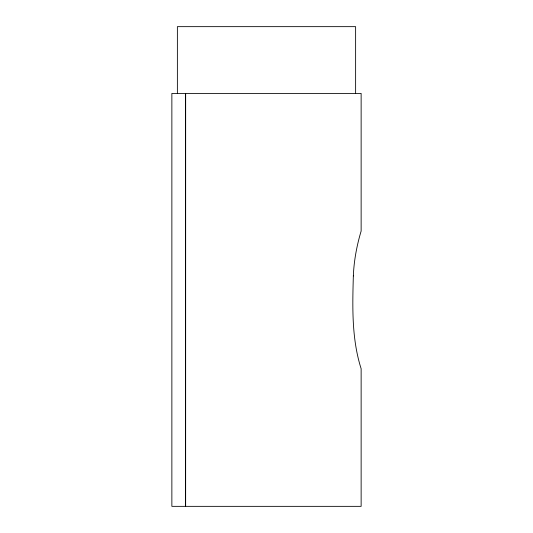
<?xml version="1.0" encoding="UTF-8"?>
<svg xmlns="http://www.w3.org/2000/svg" width="533" height="533" viewBox="0 0 533 533"><rect width="100%" height="100%" fill="white"/><g stroke="black" fill="none" stroke-linecap="round" stroke-linejoin="round"><path stroke-width="0.8" d="M355.624 93.408L355.624 26.65L177.376 26.65L177.376 93.408M353.346 275.934C352.473 306.888 351.593 338.848 361.134 368.703L361.134 506.35L171.866 506.35L171.866 93.408L361.134 93.408L361.134 231.056C356.784 245.62 353.959 260.717 353.346 275.934M185.631 506.35L185.631 93.408L185.611 506.35"/></g></svg>
